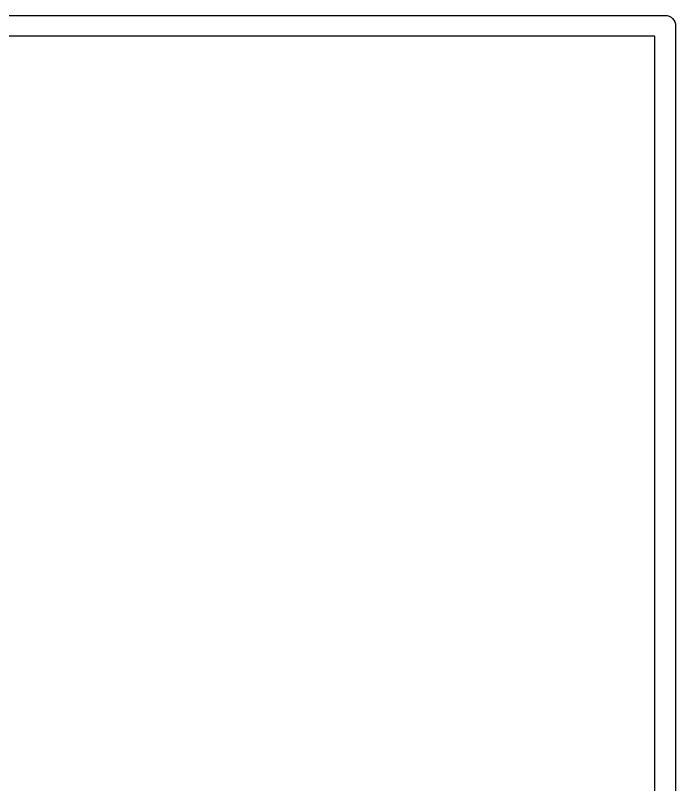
# Model space of a CAD drawing. Extents: x 22 to 393, y -205 to -25.
# Drawn here: x 335.3 to 340.07, y -42.99 to -37.42 of the extents above; entities that cross this region are included whole.
import ezdxf

# ---------------------------------------------------------------- set-up
doc = ezdxf.new("R2010")
doc.units = 0
doc.layers.add('BLACK', color=7, linetype='CONTINUOUS')

msp = doc.modelspace()

# ---------------------------------------------------------------- linework, layer by layer
at = {"layer": 'BLACK', "linetype": 'CONTINUOUS'}
for p, q in [((225.004, -37.425), (339.996, -37.425)), ((339.996, -37.425), (340, -37.4246)), ((340, -37.4246), (340.004, -37.425)), ((340.004, -37.425), (340.015, -37.4261)), ((340.015, -37.4261), (340.029, -37.4304)), ((340.029, -37.4304), (340.042, -37.4373)), ((340.042, -37.4373), (340.053, -37.4467)), ((340.053, -37.4467), (340.063, -37.4581)), ((340.063, -37.4581), (340.07, -37.4712)), ((340.07, -37.4712), (340.074, -37.4853)), ((340.074, -37.4853), (340.075, -37.5)), ((340.075, -37.5), (340.075, -37.5037)), ((340.075, -37.5037), (340.075, -52.4963)), ((339.925, -37.575), (225.075, -37.575)), ((339.925, -52.425), (339.925, -37.575))]:
    msp.add_line(p, q, dxfattribs=at)

doc.saveas('drawing.dxf')
